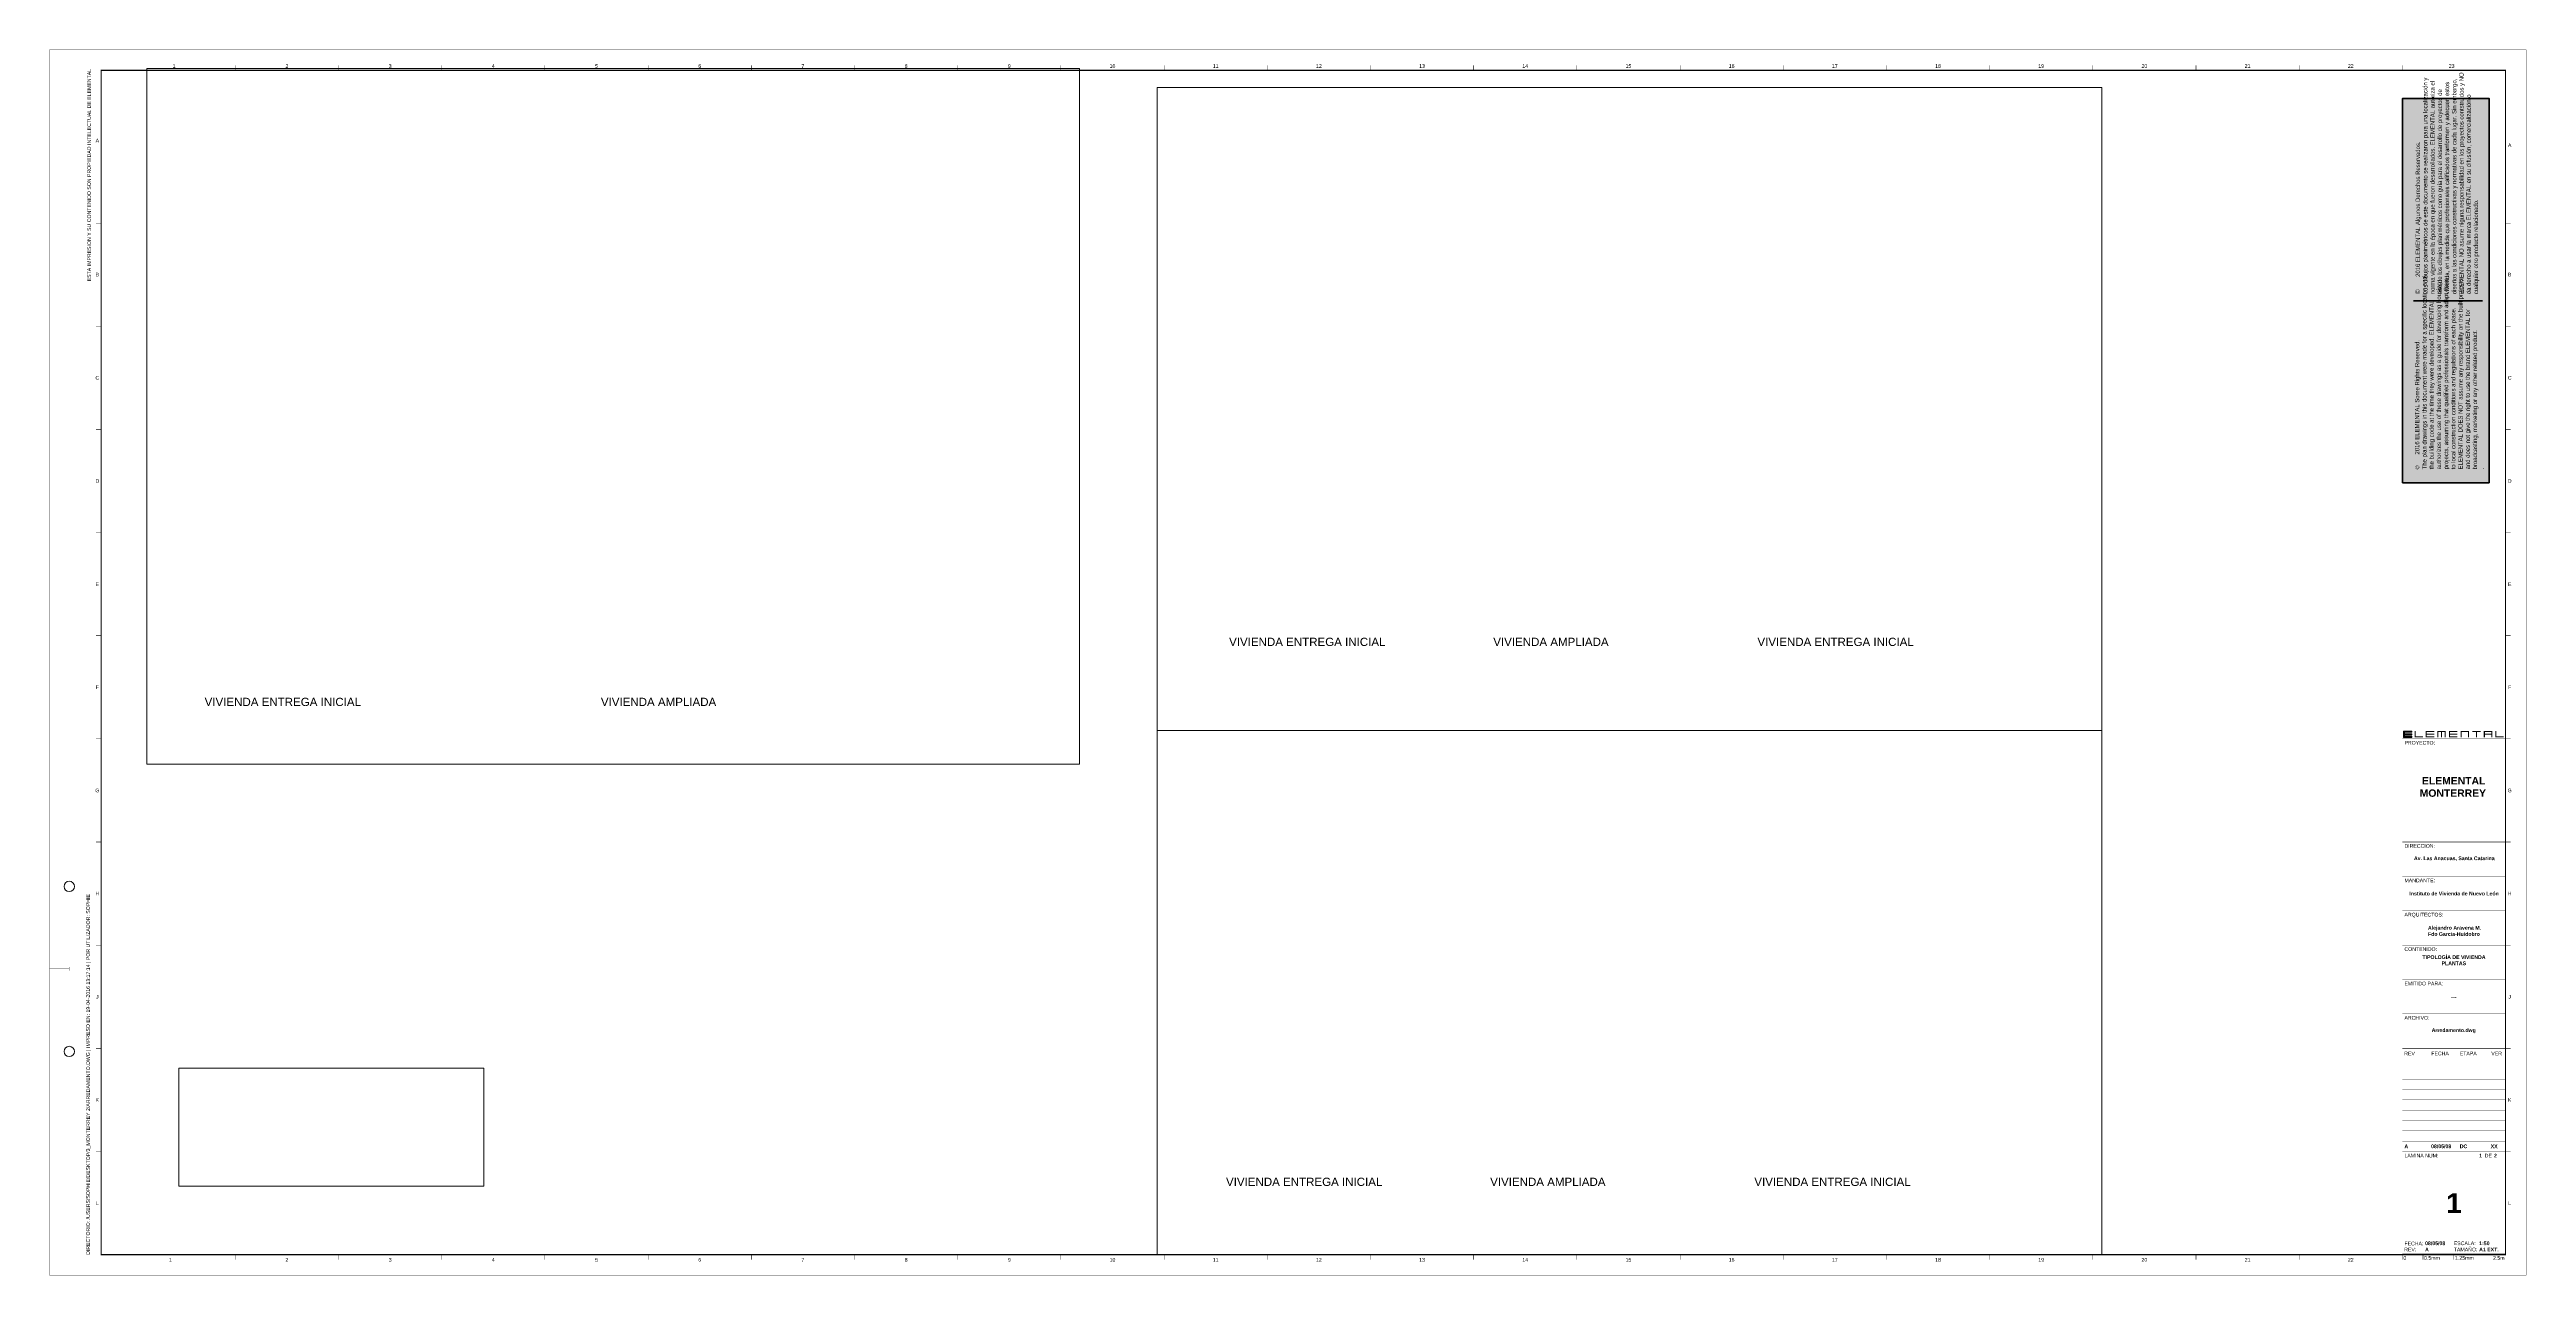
# Paper-space layout 'PLANTAS' of a CAD drawing. Header units: metres. Extents: x 1062 to 2262, y 0 to 594.
import ezdxf
from ezdxf.enums import TextEntityAlignment as Align

# ---------------------------------------------------------------- set-up
doc = ezdxf.new("R2010")
doc.units = ezdxf.units.M
doc.header["$LTSCALE"] = 5
doc.header["$MEASUREMENT"] = 0
doc.layers.get('0').update_dxf_attribs({"color": 30})
doc.layers.get('DEFPOINTS').update_dxf_attribs({"color": 210})
for name, color, linetype, lineweight in [('A-ANNO-NOTE', 7, 'Continuous', 35), ('A-AREA-LINE', 1, 'Continuous', 50), ('G-ANNO-LOGO', 3, 'Continuous', 18), ('G-ANNO-TEXT', 3, 'Continuous', 18), ('G-ANNO-TTLB', 3, 'Continuous', 18)]:
    doc.layers.add(name, color=color, linetype=linetype, lineweight=lineweight)
doc.layers.add('A-ANNO-NPLT', color=210, linetype='Continuous', lineweight=18, plot=False)
doc.layers.add('G-ANNO-NPLT', color=210, linetype='Continuous', lineweight=18, plot=False)
doc.styles.add('E-ARIAL', font='Arial.ttf')
doc.styles.add('E-ARIAL-BOLD', font='Arial Bold.ttf')

# ---------------------------------------------------------------- blocks, each defined once
blk = doc.blocks.new('*U580')
at = {"layer": 'G-ANNO-TTLB', "const_width": 0.18}
for points in [[(0, -2.5), (0, 0)], [(10, 0), (10, -2.5)], [(25, 0), (25, -2.5)]]:
    blk.add_lwpolyline(points, dxfattribs=at)
at = {"layer": 'G-ANNO-TEXT', "style": 'E-ARIAL'}
blk.add_text('0', height=1.8, dxfattribs=at).set_placement((1.2, -0.7), align=Align.TOP_CENTER)
for s, p in [('0.5mm', (10.5, -2.5)), ('1.25mm', (25.5, -2.5))]:
    blk.add_text(s, height=1.8, dxfattribs=at).set_placement(p)
blk.add_text('2.5m', height=1.8, dxfattribs=at).set_placement((49.5, -2.5), align=Align.RIGHT)
blk = doc.blocks.new('*U15')
at = {"layer": 'G-ANNO-LOGO'}
for points in [[(0, -1), (0, 0), (1.33, 0), (1.33, -0.17), (0.17, -0.17), (0.17, -0.42), (1.33, -0.42), (1.33, -0.58), (0.17, -0.58), (0.17, -0.83), (1.33, -0.83), (1.33, -1)], [(1.74, -1), (1.74, 0), (1.91, 0), (1.91, -0.83), (3.07, -0.83), (3.07, -1)], [(3.48, -1), (3.48, 0), (4.81, 0), (4.81, -0.17), (3.65, -0.17), (3.65, -0.42), (4.81, -0.42), (4.81, -0.58), (3.65, -0.58), (3.65, -0.83), (4.81, -0.83), (4.81, -1)], [(6.47, -1), (6.47, -0.17), (6.05, -0.17), (6.05, -1), (5.88, -1), (5.88, -0.17), (5.47, -0.17), (5.47, -1), (5.3, -1), (5.3, 0), (6.63, 0), (6.63, -1)], [(7.12, -1), (7.12, 0), (8.45, 0), (8.45, -0.17), (7.29, -0.17), (7.29, -0.42), (8.45, -0.42), (8.45, -0.58), (7.29, -0.58), (7.29, -0.83), (8.45, -0.83), (8.45, -1)], [(10.11, -1), (10.11, -0.17), (9.11, -0.17), (9.11, -1), (8.94, -1), (8.94, 0), (10.27, 0), (10.27, -1)], [(11.51, -0.17), (11.51, -1), (11.34, -1), (11.34, -0.17), (10.76, -0.17), (10.76, 0), (12.09, 0), (12.09, -0.17)], [(14.36, -1), (14.36, 0), (14.52, 0), (14.52, -0.83), (15.69, -0.83), (15.69, -1)]]:
    blk.add_hatch(color=256, dxfattribs=at).paths.add_polyline_path(points)
h = blk.add_hatch(color=256, dxfattribs=at)
edge = h.paths.add_edge_path()
edge.add_spline(control_points=[(13.74, -0.42), (13.74, -0.42), (12.74, -0.42), (12.74, -0.42), (12.74, -0.42), (12.74, -0.17), (12.74, -0.17), (12.74, -0.17), (13.74, -0.17), (13.74, -0.17), (13.74, -0.17), (13.74, -0.42), (13.74, -0.42)], knot_values=[0, 0, 0, 0, 1, 1, 1, 2, 2, 2, 3, 3, 3, 4, 4, 4, 4], degree=3, periodic=0)
edge = h.paths.add_edge_path(flags=16)
edge.add_spline(control_points=[(12.57, 0), (12.57, 0), (12.57, -1), (12.57, -1), (12.57, -1), (12.74, -1), (12.74, -1), (12.74, -1), (12.74, -0.58), (12.74, -0.58), (12.74, -0.58), (13.74, -0.58), (13.74, -0.58), (13.74, -0.58), (13.74, -1), (13.74, -1), (13.74, -1), (13.91, -1), (13.91, -1), (13.91, -1), (13.91, 0), (13.91, 0), (13.91, 0), (12.57, 0), (12.57, 0)], knot_values=[0, 0, 0, 0, 1, 1, 1, 2, 2, 2, 3, 3, 3, 4, 4, 4, 5, 5, 5, 6, 6, 6, 7, 7, 7, 8, 8, 8, 8], degree=3, periodic=0)
blk.add_lwpolyline([(0, 0), (0, -1)])
at = {"layer": 'A-ANNO-NPLT'}
blk.add_lwpolyline([(0, -1), (0, 0), (1.33, 0), (1.33, -0.17), (0.17, -0.17), (0.17, -0.42), (1.33, -0.42), (1.33, -0.58), (0.17, -0.58), (0.17, -0.83), (1.33, -0.83), (1.33, -1), (0, -1)], close=True, dxfattribs=at)
blk = doc.blocks.new('B-HOLE_PUNCHER')
at = {"const_width": 0.18, "flags": 128}
for points in [[(3.6, 144.5), (13.1, 144.5)], [(13.1, 145.4), (13.1, 143.6)]]:
    blk.add_lwpolyline(points, dxfattribs=at)
blk = doc.blocks.new('*U19')
at = {"layer": 'G-ANNO-TTLB', "const_width": 0.18}
for points in [[(0, -2), (0, 0)], [(10, 0), (10, -2)], [(25, 0), (25, -2)]]:
    blk.add_lwpolyline(points, dxfattribs=at)
at = {"layer": 'G-ANNO-TTLB'}
blk.add_lwpolyline([(50, 0, 0.48, 0.48, 0), (50, -2, 0.48, 0.48, 0)], format="xyseb", dxfattribs=at)
at = {"layer": 'G-ANNO-TEXT', "style": 'E-ARIAL'}
blk.add_text('0', height=1.8, dxfattribs=at).set_placement((1, -1), align=Align.TOP_CENTER)
for s, p in [('10mm', (10, -2)), ('25mm', (26, -2))]:
    blk.add_text(s, height=1.8, dxfattribs=at).set_placement(p)
blk.add_text('50mm', height=1.8, dxfattribs=at).set_placement((50, -2), align=Align.RIGHT)
blk = doc.blocks.new('*U581')
at = {"layer": 'G-ANNO-NPLT', "const_width": 0.18}
for points in [[(0, 594), (-1200, 594)], [(-1200, 0), (-1200, 594)], [(0, 0), (0, 594)], [(0, 0), (-1200, 0)]]:
    blk.add_lwpolyline(points, dxfattribs=at)
at = {"layer": 'G-ANNO-TTLB', "const_width": 0.18, "flags": 128}
for points in [[(-1200, 578.5), (-1200, 576)], [(-1110, 586.5), (-1110, 584)], [(-1060, 586.5), (-1060, 584)], [(-1010, 586.5), (-1010, 584)], [(-960, 586.5), (-960, 584)], [(-910, 586.5), (-910, 584)], [(-860, 586.5), (-860, 584)], [(-810, 586.5), (-810, 584)], [(-760, 586.5), (-760, 584)], [(-710, 586.5), (-710, 584)], [(-660, 586.5), (-660, 584)], [(-610, 586.5), (-610, 584)], [(-560, 586.5), (-560, 584)], [(-510, 586.5), (-510, 584)], [(-460, 586.5), (-460, 584)], [(-410, 586.5), (-410, 584)], [(-360, 586.5), (-360, 584)], [(-310, 586.5), (-310, 584)], [(-260, 586.5), (-260, 584)], [(-210, 586.5), (-210, 584)], [(-160, 586.5), (-160, 584)], [(-110, 586.5), (-110, 584)], [(-60, 586.5), (-60, 584)], [(-1175, 510), (-1177.5, 510)], [(-7.5, 510), (-10, 510)], [(-1175, 460), (-1177.5, 460)], [(-7.5, 460), (-10, 460)], [(-1175, 410), (-1177.5, 410)], [(-7.5, 410), (-10, 410)], [(-1175, 360), (-1177.5, 360)], [(-7.5, 360), (-10, 360)], [(-1175, 310), (-1177.5, 310)], [(-7.5, 310), (-10, 310)], [(-1175, 260), (-1177.5, 260)], [(-7.5, 260), (-10, 260)], [(-7.5, 260), (-10, 260)], [(-1175, 210), (-1177.5, 210)], [(-7.5, 210), (-10, 210)], [(-1175, 160), (-1177.5, 160)], [(-7.5, 160), (-10, 160)], [(-1175, 110), (-1177.5, 110)], [(-7.5, 110), (-10, 110)], [(-1175, 60), (-1177.5, 60)], [(-7.5, 60), (-10, 60)], [(-1110, 10), (-1110, 7.5)], [(-1060, 10), (-1060, 7.5)], [(-1010, 10), (-1010, 7.5)], [(-960, 10), (-960, 7.5)], [(-910, 10), (-910, 7.5)], [(-860, 10), (-860, 7.5)], [(-810, 10), (-810, 7.5)], [(-760, 10), (-760, 7.5)], [(-710, 10), (-710, 7.5)], [(-660, 10), (-660, 7.5)], [(-610, 10), (-610, 7.5)], [(-560, 10), (-560, 7.5)], [(-510, 10), (-510, 7.5)], [(-460, 10), (-460, 7.5)], [(-410, 10), (-410, 7.5)], [(-360, 10), (-360, 7.5)], [(-310, 10), (-310, 7.5)], [(-260, 10), (-260, 7.5)], [(-210, 10), (-210, 7.5)], [(-160, 10), (-160, 7.5)], [(-110, 10), (-110, 7.5)], [(-60, 10), (-60, 7.5)]]:
    blk.add_lwpolyline(points, dxfattribs=at)
at = {"layer": 'G-ANNO-TTLB', "const_width": 0.5, "flags": 128}
blk.add_lwpolyline([(-1175, 584), (-1175, 10), (-10, 10), (-10, 584)], close=True, dxfattribs=at)
at = {"layer": 'G-ANNO-TTLB'}
for points, const_width in [([(-10, 260), (-60, 260)], 0.18), ([(-10, 210), (-60, 210)], 0.18), ([(-10, 193.3), (-60, 193.3)], 0.18), ([(-10, 176.7), (-60, 176.7)], 0.18), ([(-60, 176.7), (-10, 176.7)], 0.18), ([(-60, 160), (-10, 160)], 0.18), ([(-60, 160), (-10, 160)], 0.18), ([(-60, 160), (-10, 160)], 0.18), ([(-60, 160), (-10, 160)], 0.18), ([(-60, 143.3), (-10, 143.3)], 0.18), ([(-60, 126.7), (-10, 126.7)], 0.18), ([(-60, 126.7), (-10, 126.7)], 0.18), ([(-60, 110), (-10, 110)], 0.18), ([(-60, 105), (-10, 105)], 0.12), ([(-60, 100), (-10, 100)], 0.12), ([(-60, 95), (-10, 95)], 0.12), ([(-60, 90), (-10, 90)], 0.12), ([(-60, 85), (-10, 85)], 0.12), ([(-60, 80), (-10, 80)], 0.12), ([(-60, 75), (-10, 75)], 0.12), ([(-60, 70), (-10, 70)], 0.12), ([(-60, 65), (-10, 65)], 0.12), ([(-60, 60), (-10, 60)], 0.18), ([(-60, 60), (-10, 60)], 0.18), ([(-483.5, 10), (-64.5, 10)], 0.18)]:
    blk.add_lwpolyline(points, dxfattribs=dict(at, const_width=const_width))
for centre in [(-1190.5, 188.5), (-1190.5, 108.5)]:
    blk.add_circle(centre, 2.5, dxfattribs=at)
at = {"layer": 'G-ANNO-LOGO', "xscale": 3.1, "yscale": 3.1, "zscale": 3.1}
blk.add_blockref('*U15', (-59.5, 263.8), dxfattribs=at)
at = {"layer": 'G-ANNO-TTLB'}
blk.add_blockref('B-HOLE_PUNCHER', (-1203.6, 4), dxfattribs=at)
at = {"layer": 'G-ANNO-TTLB', "xscale": 0.01, "yscale": 0.01, "zscale": 0.01}
blk.add_blockref('*U19', (-60, 10), dxfattribs=at)
at = {"layer": 'G-ANNO-TEXT', "style": 'E-ARIAL'}
for s, p in [('1', (-1139.7, 586.1)), ('2', (-1085, 586.1)), ('3', (-1035, 586.1)), ('4', (-985, 586.1)), ('5', (-935, 586.1)), ('6', (-885, 586.1)), ('7', (-835, 586.1)), ('8', (-785, 586.1)), ('9', (-735, 586.1)), ('10', (-685, 586.1)), ('11', (-635, 586.1)), ('12', (-585, 586.1)), ('13', (-535, 586.1)), ('14', (-485, 586.1)), ('15', (-435, 586.1)), ('16', (-385, 586.1)), ('17', (-335, 586.1)), ('18', (-285, 586.1)), ('19', (-235, 586.1)), ('20', (-185, 586.1)), ('21', (-135, 586.1)), ('22', (-85, 586.1)), ('23', (-36.1, 586.1)), ('A', (-1176.9, 550)), ('A', (-8, 547.7)), ('B', (-1176.9, 485)), ('B', (-8, 485)), ('C', (-1176.9, 435)), ('C', (-8, 435)), ('D', (-1176.9, 385)), ('D', (-8, 385)), ('E', (-1176.9, 335)), ('E', (-8, 335)), ('F', (-1176.9, 285)), ('F', (-8, 285)), ('G', (-1176.9, 235)), ('G', (-8, 235)), ('H', (-1176.9, 185)), ('H', (-8, 185)), ('J', (-1176.9, 135)), ('J', (-8, 135)), ('K', (-1176.9, 85)), ('K', (-8, 85)), ('L', (-1176.9, 35)), ('L', (-8, 35)), ('1', (-1141.5, 7.5)), ('2', (-1085, 7.5)), ('3', (-1035, 7.5)), ('4', (-985, 7.5)), ('5', (-935, 7.5)), ('6', (-885, 7.5)), ('7', (-835, 7.5)), ('8', (-785, 7.5)), ('9', (-735, 7.5)), ('10', (-685, 7.5)), ('11', (-635, 7.5)), ('12', (-585, 7.5)), ('13', (-535, 7.5)), ('14', (-485, 7.5)), ('15', (-435, 7.5)), ('16', (-385, 7.5)), ('17', (-335, 7.5)), ('18', (-285, 7.5)), ('19', (-235, 7.5)), ('20', (-185, 7.5)), ('21', (-135, 7.5)), ('22', (-85, 7.5))]:
    blk.add_text(s, height=1.8, dxfattribs=at).set_placement(p, align=Align.MIDDLE_CENTER)
for s, p in [('PROYECTO:', (-59, 259)), ('DIRECCION:', (-59, 209)), ('MANDANTE:', (-59, 192.3)), ('ARQUITECTOS:', (-59, 175.7)), ('CONTENIDO:', (-59, 159)), ('EMITIDO PARA:', (-59, 142.3)), ('ARCHIVO:', (-59, 125.7)), ('LAMINA NUM:', (-59, 58.9))]:
    blk.add_text(s, height=1.8, dxfattribs=at).set_placement(p, align=Align.TOP_LEFT)
at = {"layer": 'G-ANNO-TEXT'}
for s, style, p in [('REV', 'E-ARIAL', (-59.1, 107.5)), ('FECHA', 'E-ARIAL', (-46, 107.5)), ('ETAPA', 'E-ARIAL', (-32.2, 107.5)), ('VER', 'E-ARIAL', (-16.9, 107.5)), ('DE', 'E-ARIAL', (-20.1, 58)), ('REV:', 'E-ARIAL', (-59.1, 12.5)), ('FECHA:', 'E-ARIAL', (-59, 15.4)), ('TAMAÑO:', 'E-ARIAL', (-35.1, 12.5)), ('ESCALA:', 'E-ARIAL', (-35.1, 15.5)), ('A1 EXT.', 'E-ARIAL-BOLD', (-22.8, 12.5))]:
    blk.add_text(s, height=1.8, dxfattribs=dict(at, style=style)).set_placement(p, align=Align.MIDDLE_LEFT)
at = {"layer": 'G-ANNO-TEXT', "insert": (-1181.8, 584.7), "char_height": 1.8, "width": 119.923, "attachment_point": 3, "rotation": 90, "style": 'E-ARIAL'}
blk.add_mtext('ESTA IMPRESION Y SU CONTENIDO SON PROPIEDAD INTELECTUAL DE ELEMENTAL', dxfattribs=at)
at = {"layer": 'G-ANNO-TEXT', "insert": (-1182.3, 9.9), "char_height": 1.8, "attachment_point": 1, "rotation": 90, "style": 'E-ARIAL'}
blk.add_mtext_dynamic_manual_height_columns('DIRECTORIO: /USERS/SOPHIE/DESKTOP/3_MONTERREY 2/ARREDAMENTO.DWG | IMPRESO EN: 19-04-2016 13:17:14 | POR UTILIZADOR: SOPHIE', width=325.407, gutter_width=9, heights=[0], dxfattribs=at)
at = {"layer": 'G-ANNO-TEXT', "style": 'E-ARIAL-BOLD'}
for tag, p, height in [('PROJECT_TITLE_001', (-55.4, 232.7), 3.6), ('SITE_001', (-37.8, 200.8), 1.8), ('CLIENT_001', (-39.6, 184.1), 1.8), ('ARCHITECTS_002', (-43, 167.4), 1.8), ('ARCHITECTS_001', (-42.9, 170.4), 1.8), ('DRAWING_TITLE_001', (-45.4, 151.2), 1.8), ('DESIGN_STAGE_001', (-44.9, 134.6), 1.8), ('FILENAME_001', (-45.8, 117.9), 1.8)]:
    blk.add_attdef(tag, p, '', height=height, dxfattribs=at)
for tag, p in [('VERSION_9', (-59, 102.5)), ('VERSION_8', (-59, 97.5)), ('DATE_9', (-46.1, 102.5)), ('DATE_8', (-46.1, 97.5)), ('STAGE_9', (-32.2, 102.5)), ('STAGE_8', (-32.2, 97.5)), ('CHECKED_BY_9', (-17.3, 102.5)), ('CHECKED_BY_8', (-17.3, 97.5)), ('VERSION_7', (-59, 92.5)), ('VERSION_6', (-59, 87.5)), ('DATE_7', (-46.1, 92.5)), ('DATE_6', (-46.1, 87.5)), ('STAGE_7', (-32.2, 92.5)), ('STAGE_6', (-32.2, 87.5)), ('CHECKED_BY_7', (-17.3, 92.5)), ('CHECKED_BY_6', (-17.3, 87.5)), ('VERSION_5', (-59, 82.5)), ('VERSION_4', (-59, 77.5)), ('VERSION_3', (-59, 72.5)), ('DATE_5', (-46.1, 82.5)), ('DATE_4', (-46.1, 77.5)), ('DATE_3', (-46.1, 72.5)), ('STAGE_5', (-32.2, 82.5)), ('STAGE_4', (-32.2, 77.5)), ('STAGE_3', (-32.2, 72.5)), ('CHECKED_BY_5', (-17.3, 82.5)), ('CHECKED_BY_4', (-17.3, 77.5)), ('CHECKED_BY_3', (-17.3, 72.5)), ('VERSION_2', (-59, 67.5)), ('VERSION_1', (-59, 62.5)), ('DATE_2', (-46.1, 67.5)), ('DATE_1', (-46.1, 62.5)), ('STAGE_2', (-32.2, 67.5)), ('STAGE_1', (-32.2, 62.5)), ('CHECKED_BY_2', (-17.3, 67.5)), ('CHECKED_BY_1', (-17.3, 62.5)), ('SHEET_TOTAL', (-15.7, 58)), ('DATE', (-49, 15.5)), ('REV', (-49, 12.5)), ('SCALE', (-22.8, 15.5))]:
    blk.add_attdef(tag, text='', height=1.8, dxfattribs=at).set_placement(p, align=Align.MIDDLE_LEFT)
blk.add_attdef('SHEET_COPY', text='', height=1.8, dxfattribs=at).set_placement((-21.4, 58), align=Align.MIDDLE_RIGHT)
blk.add_attdef('SHEET', text='', height=9.6, dxfattribs=at).set_placement((-35, 35), align=Align.MIDDLE_CENTER)
blk = doc.blocks.new('disclaimer')
at = {"true_color": 0xf4ee51}
h = blk.add_hatch(color=41, dxfattribs=at)
h.dxf.hatch_style = 1
h.paths.add_polyline_path([(1095.2, 544.8), (1281.5, 544.8), (1281.5, 502.9), (1095.2, 502.9)])
blk.add_line((1183.4, 539.5), (1183.4, 506.1))
blk.add_lwpolyline([(1095.2, 544.8), (1281.5, 544.8), (1281.5, 502.9), (1095.2, 502.9)], close=True)
at = {"attachment_point": 7, "style": 'E-ARIAL'}
for s, insert, char_height, width in [('{\\H1.0833x;©\\fArial Narrow|b0|i0|c0|p34;\\H1.077x;^I2016 ELEMENTAL Some Rights Reserved.\\PThe plan drawings in this document were made for a specific location and the building code at the time they were developed. ELEMENTAL authorizes the use of these drawings as a guide for developing housing projects, assuming that qualified professionals transform and adapt them to local construction conditions and regulations of each place. ELEMENTAL DOES NOT assume any responsibility on the built projects and does not give the right to use the brand ELEMENTAL for broadcasting, marketing or any other related product.\\fArial|b0|i0|c0|p34;\\P}.', (1101.7, 505.5), 1.8, 78.049), ('{\\H1.0833x;©\\fArial Narrow|b0|i0|c0|p34;\\H0.92311x;^I2016 ELEMENTAL Algunos Derechos Reservados.\\PLos dibujos planimétricos de este documento se realizaron para una localización y norma vigente en la época en que fueron desarrollados. ELEMENTAL autoriza el uso de los dibujos planimétricos como guía para el desarrollo de proyectos de vivienda, en la medida que profesionales calificados tranformen y adecuen estos diseños a las condiciones constructivas y normativas de cada lugar. Sin embargo, ELEMENTAL NO asume niguna responsabilidad en los proyectos contstruidos y NO da derecho a usar la marca ELEMENTAL en su difusión, comercialización o cualquier otro producto relacionado.}', (1186.6, 507.6), 2.1, 89.801)]:
    blk.add_mtext(s, dxfattribs=dict(at, insert=insert, char_height=char_height, width=width))

psp = doc.layouts.new('PLANTAS')

# ---------------------------------------------------------------- linework, layer by layer
psp.add_line((2252, 10), (2202, 10))
psp.add_line((2252, 10), (2202, 10))

# ---------------------------------------------------------------- block references
ref = psp.add_blockref('*U581', (2262, 0))
ref.add_attrib('PROJECT_TITLE_001', 'ELEMENTAL', (2211.5, 237.9), dxfattribs={"layer": 'G-ANNO-TEXT', "height": 3.6, "style": 'E-ARIAL-BOLD'})
ref.add_attrib('SITE_001', 'Av. Las Anacuas, Santa Catarina', (2207.6, 201.2), dxfattribs={"layer": 'G-ANNO-TEXT', "height": 1.8, "style": 'E-ARIAL-BOLD'})
ref.add_attrib('CLIENT_001', 'Instituto de Vivienda de Nuevo León', (2205.4, 184.1), dxfattribs={"layer": 'G-ANNO-TEXT', "height": 1.8, "style": 'E-ARIAL-BOLD'})
ref.add_attrib('ARCHITECTS_001', 'Alejandro Aravena M.', (2214.4, 167.5), dxfattribs={"layer": 'G-ANNO-TEXT', "height": 1.8, "style": 'E-ARIAL-BOLD'})
ref.add_attrib('DRAWING_TITLE_001', 'TIPOLOGÍA DE VIVIENDA', (2211.7, 153.3), dxfattribs={"layer": 'G-ANNO-TEXT', "height": 1.8, "style": 'E-ARIAL-BOLD'})
ref.add_attrib('DESIGN_STAGE_001', '---', (2225.7, 134.1), dxfattribs={"layer": 'G-ANNO-TEXT', "height": 1.8, "style": 'E-ARIAL-BOLD'})
ref.add_attrib('FILENAME_001', 'Arredamento.dwg', (2216.2, 117.9), dxfattribs={"layer": 'G-ANNO-TEXT', "height": 1.8, "style": 'E-ARIAL-BOLD'})
ref.add_attrib('REV_1', 'A', dxfattribs={"layer": 'G-ANNO-TEXT', "height": 1.8, "style": 'E-ARIAL-BOLD'}).set_placement((2203, 62.5), align=Align.MIDDLE_LEFT)
ref.add_attrib('DATE_1', '08/05/08', dxfattribs={"layer": 'G-ANNO-TEXT', "height": 1.8, "style": 'E-ARIAL-BOLD'}).set_placement((2215.9, 62.5), align=Align.MIDDLE_LEFT)
ref.add_attrib('STAGE_1', 'DC', dxfattribs={"layer": 'G-ANNO-TEXT', "height": 1.8, "style": 'E-ARIAL-BOLD'}).set_placement((2229.8, 62.5), align=Align.MIDDLE_LEFT)
ref.add_attrib('CHK_1', 'XX', dxfattribs={"layer": 'G-ANNO-TEXT', "height": 1.8, "style": 'E-ARIAL-BOLD'}).set_placement((2244.8, 62.5), align=Align.MIDDLE_LEFT)
ref.add_attrib('SHEET', '1', dxfattribs={"layer": 'G-ANNO-TEXT', "height": 9.6, "style": 'E-ARIAL-BOLD'}).set_placement((2227, 35), align=Align.MIDDLE_CENTER)
ref.add_attrib('DATE', '08/05/08', dxfattribs={"layer": 'G-ANNO-TEXT', "height": 1.8, "style": 'E-ARIAL-BOLD'}).set_placement((2213, 15.5), align=Align.MIDDLE_LEFT)
ref.add_attrib('REV', 'A', dxfattribs={"layer": 'G-ANNO-TEXT', "height": 1.8, "style": 'E-ARIAL-BOLD'}).set_placement((2213, 12.5), align=Align.MIDDLE_LEFT)
ref.add_attrib('SCALE', '1:50', dxfattribs={"layer": 'G-ANNO-TEXT', "height": 1.8, "style": 'E-ARIAL-BOLD'}).set_placement((2239.2, 15.5), align=Align.MIDDLE_LEFT)
ref.add_attrib('SHEET_TOTAL', '2', dxfattribs={"layer": 'G-ANNO-TEXT', "height": 1.8, "style": 'E-ARIAL-BOLD'}).set_placement((2246.4, 58), align=Align.MIDDLE_LEFT)
ref.add_attrib('SHEET_COPY', '1', dxfattribs={"layer": 'G-ANNO-TEXT', "height": 1.8, "style": 'E-ARIAL-BOLD'}).set_placement((2240.6, 58), align=Align.MIDDLE_RIGHT)
ref.add_attrib('PROJECT_TITLE_002', 'MONTERREY', (2210.4, 231.9), dxfattribs={"layer": 'G-ANNO-TEXT', "height": 3.6, "style": 'E-ARIAL-BOLD'})
ref.add_attrib('ARCHITECTS_002', 'Fdo García-Huidobro', (2214.4, 164.5), dxfattribs={"layer": 'G-ANNO-TEXT', "height": 1.8, "style": 'E-ARIAL-BOLD'})
ref.add_attrib('DRAWING_TITLE_002', 'PLANTAS', (2221, 150.3), dxfattribs={"layer": 'G-ANNO-TEXT', "height": 1.8, "style": 'E-ARIAL-BOLD'})
psp.add_blockref('*U580', (2202, 10))
at = {"layer": 'A-ANNO-NOTE', "rotation": 90}
psp.add_blockref('disclaimer', (2746.9, -711.1), dxfattribs=at)

# ---------------------------------------------------------------- texts
at = {"layer": 'A-AREA-LINE', "color": 1, "char_height": 4, "attachment_point": 1, "style": 'E-ARIAL'}
for s, insert in [('VIVIENDA ENTREGA INICIAL', (1633.5, 309)), ('VIVIENDA AMPLIADA', (1761.5, 309)), ('VIVIENDA ENTREGA INICIAL', (1889.5, 309)), ('VIVIENDA ENTREGA INICIAL', (1137.1, 279.9)), ('VIVIENDA AMPLIADA', (1329.1, 279.9)), ('VIVIENDA ENTREGA INICIAL', (1632, 47.3)), ('VIVIENDA AMPLIADA', (1760, 47.3)), ('VIVIENDA ENTREGA INICIAL', (1888, 47.3))]:
    psp.add_mtext(s, dxfattribs=dict(at, insert=insert))

# ---------------------------------------------------------------- viewports
at = {"layer": 'A-AREA-LINE'}
psp.add_viewport(center=(1198.5, 71.8), size=(147.8, 57.311), view_center_point=(-51.11, -280.916), view_height=1.91037, status=5, dxfattribs=at)
at = {"layer": 'DEFPOINTS'}
psp.add_viewport(center=(1335.1, 416.3), size=(451.9, 337.093), view_center_point=(-33.71, -299.205), view_height=16.85464, dxfattribs=at)
for center, size, view_center_point, view_height, status in [((1827.5, 419.8), (457.7, 311.624), (-33.909, -318.821), 15.58118, 3), ((1827.5, 137), (457.7, 254.026), (-33.909, -333.104), 12.7013, 4)]:
    psp.add_viewport(center=center, size=size, view_center_point=view_center_point, view_height=view_height, status=status, dxfattribs=at)

doc.saveas('drawing.dxf')
